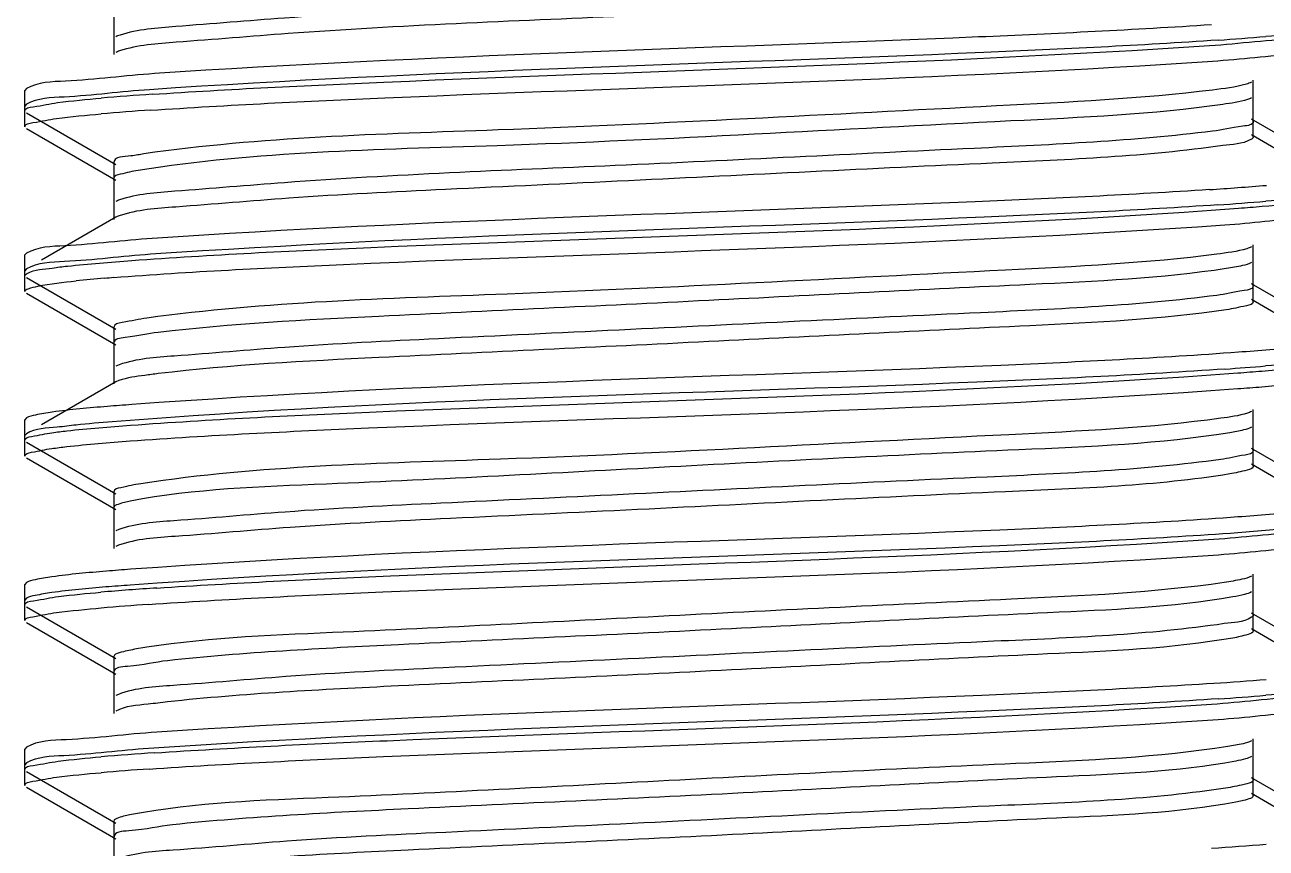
# Model space of a CAD drawing. Extents: x -409572 to -157272, y 600795 to 878326.
# Drawn here: x -396937.7 to -396825.6, y 822330.3 to 822404.7 of the extents above; entities that cross this region are included whole.
import ezdxf

# ---------------------------------------------------------------- set-up
doc = ezdxf.new("R2010")
doc.units = 0
doc.header["$LTSCALE"] = 1000
doc.header["$MEASUREMENT"] = 0
doc.layers.get('0').update_dxf_attribs({"linetype": 'CONTINUOUS'})

msp = doc.modelspace()

# ---------------------------------------------------------------- linework, layer by layer
at = {"linetype": 'CONTINUOUS'}
for p, q in [((-396929.69, 822407.16), (-396929.69, 822403.44)), ((-396929.69, 822405.74), (-396929.69, 822402.02)), ((-396937.6, 822398.95), (-396937.74, 822398.79)), ((-396826.73, 822396), (-396826.73, 822399.72)), ((-396937.74, 822396.93), (-396937.74, 822398.79)), ((-396937.74, 822396.93), (-396937.74, 822398.79)), ((-396826.73, 822394.57), (-396826.73, 822398.3)), ((-396937.6, 822397.53), (-396937.74, 822397.37)), ((-396937.74, 822395.5), (-396937.74, 822397.37)), ((-396937.74, 822395.5), (-396937.74, 822397.37)), ((-396937.6, 822396.77), (-396929.52, 822392.09)), ((-396818.82, 822391.51), (-396826.9, 822396.19)), ((-396937.6, 822395.34), (-396929.52, 822390.67)), ((-396818.82, 822390.09), (-396826.9, 822394.76)), ((-396929.69, 822392.28), (-396929.69, 822388.56)), ((-396929.69, 822390.85), (-396929.69, 822387.13)), ((-396929.52, 822387.32), (-396936.24, 822383.43)), ((-396826.73, 822381.12), (-396826.73, 822384.84)), ((-396937.6, 822384.07), (-396937.74, 822383.91)), ((-396937.74, 822382.05), (-396937.74, 822383.91)), ((-396937.74, 822382.05), (-396937.74, 822383.91)), ((-396826.73, 822379.69), (-396826.73, 822383.41)), ((-396937.6, 822382.65), (-396937.74, 822382.48)), ((-396937.74, 822380.62), (-396937.74, 822382.48)), ((-396937.74, 822380.62), (-396937.74, 822382.48)), ((-396937.6, 822381.88), (-396929.52, 822377.21)), ((-396818.82, 822376.63), (-396826.9, 822381.3)), ((-396937.6, 822380.46), (-396929.52, 822375.78)), ((-396818.82, 822375.2), (-396826.9, 822379.88)), ((-396929.69, 822377.4), (-396929.69, 822373.67)), ((-396929.69, 822375.97), (-396929.69, 822372.25)), ((-396929.23, 822373.99), (-396929.52, 822373.86)), ((-396929.52, 822372.44), (-396936.24, 822368.55)), ((-396929.24, 822372.56), (-396929.52, 822372.44)), ((-396826.73, 822366.23), (-396826.73, 822369.95)), ((-396937.6, 822369.19), (-396937.74, 822369.02)), ((-396937.74, 822367.16), (-396937.74, 822369.02)), ((-396937.74, 822367.16), (-396937.74, 822369.02)), ((-396937.6, 822367.76), (-396937.74, 822367.6)), ((-396937.74, 822365.74), (-396937.74, 822367.6)), ((-396937.74, 822365.74), (-396937.74, 822367.6)), ((-396826.73, 822364.81), (-396826.73, 822368.53)), ((-396937.6, 822367), (-396929.52, 822362.32)), ((-396818.82, 822361.74), (-396826.9, 822366.42)), ((-396937.6, 822365.58), (-396929.52, 822360.9)), ((-396818.82, 822360.32), (-396826.9, 822365)), ((-396929.69, 822362.51), (-396929.69, 822358.79)), ((-396929.69, 822361.09), (-396929.69, 822357.37)), ((-396929.26, 822359.09), (-396929.52, 822358.98)), ((-396929.27, 822357.67), (-396929.52, 822357.56)), ((-396937.6, 822354.3), (-396937.74, 822354.14)), ((-396937.74, 822352.28), (-396937.74, 822354.14)), ((-396937.74, 822352.28), (-396937.74, 822354.14)), ((-396826.73, 822351.35), (-396826.73, 822355.07)), ((-396826.73, 822349.93), (-396826.73, 822353.65)), ((-396937.6, 822352.88), (-396937.74, 822352.72)), ((-396937.74, 822350.86), (-396937.74, 822352.72)), ((-396937.74, 822350.86), (-396937.74, 822352.72)), ((-396937.6, 822352.12), (-396929.52, 822347.44)), ((-396937.6, 822350.69), (-396929.52, 822346.02)), ((-396818.82, 822346.86), (-396826.9, 822351.54)), ((-396818.82, 822345.44), (-396826.9, 822350.11)), ((-396929.69, 822347.63), (-396929.69, 822343.91)), ((-396929.69, 822346.2), (-396929.69, 822342.48)), ((-396929.29, 822344.2), (-396929.52, 822344.1)), ((-396826.73, 822336.47), (-396826.73, 822340.19)), ((-396937.6, 822339.42), (-396937.74, 822339.26)), ((-396937.74, 822337.4), (-396937.74, 822339.26)), ((-396937.74, 822337.4), (-396937.74, 822339.26)), ((-396826.73, 822335.04), (-396826.73, 822338.76)), ((-396937.6, 822338), (-396937.74, 822337.83)), ((-396937.74, 822335.97), (-396937.74, 822337.83)), ((-396937.74, 822335.97), (-396937.74, 822337.83)), ((-396937.6, 822337.23), (-396929.52, 822332.56)), ((-396818.82, 822331.98), (-396826.9, 822336.66)), ((-396937.6, 822335.81), (-396929.52, 822331.13)), ((-396818.82, 822330.55), (-396826.9, 822335.23)), ((-396929.69, 822332.75), (-396929.69, 822329.03)), ((-396929.69, 822331.32), (-396929.69, 822327.6))]:
    msp.add_line(p, q, dxfattribs=at)
for centre, radius, start, end in [((-396847.03, 822658.8), 256.04, 273.8316, 274.8033), ((-396909.01, 822138.08), 260.92, 93.783, 94.8009), ((-396909.25, 822139.78), 257.79, 93.8102, 94.8059), ((-396848.06, 822658.39), 269.13, 273.6995, 274.7995), ((-396847.05, 822644.19), 256.32, 273.8286, 274.8033), ((-396919.58, 822248.55), 133.7, 94.7007, 95.8096), ((-396913.55, 822177.92), 204.58, 94.5302, 94.7613), ((-396846.19, 822618.57), 245.55, 273.9474, 274.8034), ((-396908.47, 822086.7), 267.67, 93.7148, 94.7991), ((-396909.47, 822097.82), 255.08, 93.8414, 94.804), ((-396847.55, 822607.33), 262.7, 273.7644, 274.8009), ((-396846.97, 822598.53), 255.31, 273.8394, 274.8035), ((-396908.73, 822075.06), 264.42, 93.7475, 94.7999), ((-396909.4, 822082.04), 255.98, 93.8303, 94.8051), ((-396847.81, 822595.69), 265.96, 273.7314, 274.8001)]:
    msp.add_arc(centre, radius, start, end, dxfattribs=at)
for points, knots in [([(-396830.81, 822409.93), (-396838.03, 822409.08), (-396856.04, 822408.25), (-396883.85, 822406.84), (-396907.76, 822405.91), (-396922.49, 822404.66), (-396927.52, 822404.3), (-396929.14, 822403.79)], [0, 0, 0, 0, 0.22136, 0.548301, 0.848284, 0.948292, 1, 1, 1, 1]), ([(-396829.84, 822408.63), (-396836.82, 822407.69), (-396854.78, 822406.92), (-396882.79, 822405.44), (-396907.25, 822404.53), (-396922.37, 822403.24), (-396927.54, 822402.89), (-396929.18, 822402.35)], [0, 0, 0, 0, 0.212334, 0.540585, 0.846069, 0.947955, 1, 1, 1, 1]), ([(-396830.51, 822404.71), (-396837.52, 822404.25), (-396869.36, 822402.72), (-396901.23, 822401.96), (-396926.02, 822400.3)], [0, 0, 0, 0, 0.220591, 1, 1, 1, 1]), ([(-396929.14, 822403.79), (-396929.21, 822403.76), (-396929.34, 822403.72), (-396929.47, 822403.66), (-396929.52, 822403.63)], [0, 0, 0, 0, 0.562023, 1, 1, 1, 1]), ([(-396830.7, 822402.84), (-396827.94, 822403.02), (-396824.09, 822403.55), (-396819.89, 822403.59), (-396818.82, 822404.21)], [0, 0, 0, 0, 0.691489, 1, 1, 1, 1]), ([(-396929.18, 822402.35), (-396929.24, 822402.33), (-396929.36, 822402.29), (-396929.47, 822402.23), (-396929.52, 822402.2)], [0, 0, 0, 0, 0.558344, 1, 1, 1, 1]), ([(-396829.92, 822403.33), (-396836.96, 822402.85), (-396869.16, 822401.3), (-396901.39, 822400.55), (-396926.49, 822398.85)], [0, 0, 0, 0, 0.219185, 1, 1, 1, 1]), ([(-396926.22, 822398.43), (-396919.26, 822398.9), (-396887.42, 822400.43), (-396855.54, 822401.2), (-396830.7, 822402.84)], [0, 0, 0, 0, 0.218984, 1, 1, 1, 1]), ([(-396829.93, 822401.47), (-396827.36, 822401.64), (-396823.75, 822402.14), (-396819.82, 822402.21), (-396818.82, 822402.78)], [0, 0, 0, 0, 0.690321, 1, 1, 1, 1]), ([(-396926.38, 822396.99), (-396919.33, 822397.47), (-396887.18, 822399.02), (-396854.99, 822399.76), (-396829.93, 822401.47)], [0, 0, 0, 0, 0.21965, 1, 1, 1, 1]), ([(-396926.02, 822400.3), (-396928.7, 822400.12), (-396932.46, 822399.6), (-396936.56, 822399.55), (-396937.6, 822398.95)], [0, 0, 0, 0, 0.691053, 1, 1, 1, 1]), ([(-396826.9, 822399.53), (-396827.04, 822399.45), (-396828.19, 822399.08), (-396829.38, 822398.95), (-396830.41, 822398.82)], [0, 0, 0, 0, 0.135508, 1, 1, 1, 1]), ([(-396926.49, 822398.85), (-396929.06, 822398.67), (-396932.67, 822398.17), (-396936.6, 822398.1), (-396937.6, 822397.53)], [0, 0, 0, 0, 0.690337, 1, 1, 1, 1]), ([(-396830.41, 822398.82), (-396836.89, 822398.02), (-396858.45, 822396.99), (-396890.6, 822395.16), (-396916.4, 822394.57), (-396926.98, 822393.05)], [0, 0, 0, 0, 0.20233, 0.668453, 1, 1, 1, 1]), ([(-396826.9, 822398.11), (-396827.01, 822398.04), (-396827.85, 822397.74), (-396828.74, 822397.62), (-396829.49, 822397.52)], [0, 0, 0, 0, 0.144146, 1, 1, 1, 1]), ([(-396937.74, 822396.93), (-396937.74, 822397.21), (-396936.26, 822397.38), (-396935.52, 822397.58), (-396934.78, 822397.68)], [0, 0, 0, 0, 0.271038, 1, 1, 1, 1]), ([(-396829.49, 822397.52), (-396835.83, 822396.61), (-396857.75, 822395.66), (-396890.35, 822393.64), (-396916.79, 822393.26), (-396927.5, 822391.55)], [0, 0, 0, 0, 0.19563, 0.668751, 1, 1, 1, 1]), ([(-396937.74, 822395.5), (-396937.74, 822395.77), (-396936.32, 822395.95), (-396935.6, 822396.15), (-396934.88, 822396.24)], [0, 0, 0, 0, 0.271539, 1, 1, 1, 1]), ([(-396826.73, 822396), (-396826.73, 822395.65), (-396828.58, 822395.47), (-396829.49, 822395.21), (-396830.41, 822395.1)], [0, 0, 0, 0, 0.270556, 1, 1, 1, 1]), ([(-396830.41, 822395.1), (-396837.56, 822394.21), (-396855.6, 822393.4), (-396883.53, 822391.96), (-396907.68, 822391.05), (-396922.53, 822389.77), (-396927.59, 822389.42), (-396929.19, 822388.89)], [0, 0, 0, 0, 0.21834, 0.54638, 0.848471, 0.948812, 1, 1, 1, 1]), ([(-396826.73, 822394.57), (-396826.73, 822394.49), (-396827.71, 822393.86), (-396828.62, 822393.92), (-396829.49, 822393.8)], [0, 0, 0, 0, 0.089983, 1, 1, 1, 1]), ([(-396829.49, 822393.8), (-396836.39, 822392.81), (-396854.34, 822392.07), (-396877.74, 822390.87), (-396898.93, 822389.87), (-396912.6, 822389.21), (-396922.38, 822388.34), (-396927.58, 822388.01), (-396929.21, 822387.45)], [0, 0, 0, 0, 0.208967, 0.538107, 0.703891, 0.84582, 0.948226, 1, 1, 1, 1]), ([(-396926.98, 822393.05), (-396927.37, 822392.99), (-396928.14, 822392.78), (-396929.68, 822392.82), (-396929.69, 822392.28)], [0, 0, 0, 0, 0.421799, 1, 1, 1, 1]), ([(-396927.5, 822391.55), (-396928.05, 822391.46), (-396928.64, 822391.32), (-396929.69, 822391.07), (-396929.69, 822390.85)], [0, 0, 0, 0, 0.719897, 1, 1, 1, 1]), ([(-396929.19, 822388.89), (-396929.25, 822388.86), (-396929.37, 822388.82), (-396929.48, 822388.77), (-396929.52, 822388.75)], [0, 0, 0, 0, 0.556917, 1, 1, 1, 1]), ([(-396830.7, 822389.82), (-396837.74, 822389.35), (-396869.59, 822387.83), (-396901.47, 822387.07), (-396926.22, 822385.4)], [0, 0, 0, 0, 0.221599, 1, 1, 1, 1]), ([(-396928.08, 822383.41), (-396920.88, 822383.94), (-396887.55, 822385.56), (-396854.16, 822386.21), (-396828.08, 822388.14)], [0, 0, 0, 0, 0.216246, 1, 1, 1, 1]), ([(-396829.93, 822388.44), (-396836.97, 822387.96), (-396869.12, 822386.42), (-396901.31, 822385.67), (-396926.38, 822383.97)], [0, 0, 0, 0, 0.219069, 1, 1, 1, 1]), ([(-396829.29, 822386.63), (-396826.87, 822386.8), (-396823.47, 822387.27), (-396819.77, 822387.36), (-396818.82, 822387.9)], [0, 0, 0, 0, 0.689207, 1, 1, 1, 1]), ([(-396828.08, 822388.14), (-396827.36, 822388.19), (-396825.02, 822388.38), (-396822.68, 822388.58), (-396821.08, 822388.81)], [0, 0, 0, 0, 0.307531, 1, 1, 1, 1]), ([(-396929.71, 822381.87), (-396922.8, 822382.41), (-396889.33, 822384.07), (-396855.81, 822384.78), (-396829.29, 822386.63)], [0, 0, 0, 0, 0.20676, 1, 1, 1, 1]), ([(-396929.21, 822387.45), (-396929.27, 822387.43), (-396929.38, 822387.39), (-396929.48, 822387.35), (-396929.52, 822387.32)], [0, 0, 0, 0, 0.55453, 1, 1, 1, 1]), ([(-396926.22, 822385.4), (-396928.86, 822385.23), (-396932.55, 822384.72), (-396936.57, 822384.66), (-396937.6, 822384.07)], [0, 0, 0, 0, 0.69074, 1, 1, 1, 1]), ([(-396826.9, 822384.65), (-396827.03, 822384.57), (-396828.05, 822384.23), (-396829.12, 822384.1), (-396830.04, 822383.98)], [0, 0, 0, 0, 0.138663, 1, 1, 1, 1]), ([(-396926.38, 822383.97), (-396928.98, 822383.79), (-396932.62, 822383.29), (-396936.59, 822383.23), (-396937.6, 822382.65)], [0, 0, 0, 0, 0.690525, 1, 1, 1, 1]), ([(-396935.26, 822382.73), (-396934.81, 822382.8), (-396932.42, 822383.08), (-396930.02, 822383.27), (-396928.08, 822383.41)], [0, 0, 0, 0, 0.191579, 1, 1, 1, 1]), ([(-396830.04, 822383.98), (-396836.37, 822383.16), (-396857.79, 822382.15), (-396889.98, 822380.33), (-396915.95, 822379.69), (-396926.73, 822378.2)], [0, 0, 0, 0, 0.197662, 0.663013, 1, 1, 1, 1]), ([(-396826.9, 822383.22), (-396827.14, 822383.08), (-396827.92, 822382.89), (-396828.68, 822382.76), (-396829.17, 822382.68)], [0, 0, 0, 0, 0.362852, 1, 1, 1, 1]), ([(-396937.74, 822382.05), (-396937.74, 822382.12), (-396936.86, 822382.68), (-396936.05, 822382.62), (-396935.26, 822382.73)], [0, 0, 0, 0, 0.088851, 1, 1, 1, 1]), ([(-396829.17, 822382.68), (-396835.04, 822381.79), (-396850.69, 822381.08), (-396876.2, 822379.76), (-396902.46, 822378.53), (-396919.07, 822377.7), (-396925.68, 822376.91)], [0, 0, 0, 0, 0.184318, 0.484662, 0.793435, 1, 1, 1, 1]), ([(-396937.74, 822380.62), (-396937.74, 822380.75), (-396937.21, 822380.95), (-396936.87, 822381.03), (-396936.57, 822381.09)], [0, 0, 0, 0, 0.292788, 1, 1, 1, 1]), ([(-396826.73, 822381.12), (-396826.73, 822380.8), (-396828.38, 822380.6), (-396829.21, 822380.37), (-396830.04, 822380.26)], [0, 0, 0, 0, 0.27224, 1, 1, 1, 1]), ([(-396830.04, 822380.26), (-396837.11, 822379.34), (-396855.15, 822378.54), (-396878.59, 822377.38), (-396899.55, 822376.38), (-396912.98, 822375.73), (-396922.55, 822374.87), (-396927.64, 822374.54), (-396929.23, 822373.99)], [0, 0, 0, 0, 0.21516, 0.544196, 0.7084, 0.848448, 0.949211, 1, 1, 1, 1]), ([(-396829.17, 822378.96), (-396835.04, 822378.07), (-396850.69, 822377.36), (-396876.2, 822376.04), (-396902.46, 822374.81), (-396919.07, 822373.98), (-396925.68, 822373.19)], [0, 0, 0, 0, 0.184318, 0.484662, 0.793435, 1, 1, 1, 1]), ([(-396826.73, 822379.69), (-396826.74, 822379.45), (-396827.91, 822379.21), (-396828.56, 822379.05), (-396829.17, 822378.96)], [0, 0, 0, 0, 0.27791, 1, 1, 1, 1]), ([(-396926.73, 822378.2), (-396927.47, 822378.1), (-396928.23, 822377.9), (-396929.69, 822377.68), (-396929.69, 822377.4)], [0, 0, 0, 0, 0.72583, 1, 1, 1, 1]), ([(-396925.68, 822376.91), (-396926.68, 822376.79), (-396927.66, 822376.51), (-396929.69, 822376.34), (-396929.69, 822375.97)], [0, 0, 0, 0, 0.729301, 1, 1, 1, 1]), ([(-396821.08, 822375.79), (-396821.52, 822375.73), (-396823.85, 822375.44), (-396826.19, 822375.25), (-396828.08, 822375.12)], [0, 0, 0, 0, 0.1913, 1, 1, 1, 1]), ([(-396828.08, 822375.12), (-396835.22, 822374.59), (-396868.56, 822372.96), (-396901.94, 822372.3), (-396928.08, 822370.39)], [0, 0, 0, 0, 0.214632, 1, 1, 1, 1]), ([(-396829.29, 822373.6), (-396836.76, 822373.08), (-396870.28, 822371.46), (-396903.86, 822370.91), (-396929.85, 822368.83)], [0, 0, 0, 0, 0.22323, 1, 1, 1, 1]), ([(-396925.68, 822373.19), (-396926.09, 822373.14), (-396927.28, 822372.98), (-396928.49, 822372.82), (-396929.24, 822372.56)], [0, 0, 0, 0, 0.338076, 1, 1, 1, 1]), ([(-396928.18, 822368.52), (-396921, 822369.05), (-396887.64, 822370.68), (-396854.24, 822371.33), (-396828.12, 822373.25)], [0, 0, 0, 0, 0.215731, 1, 1, 1, 1]), ([(-396828.12, 822373.25), (-396827.4, 822373.31), (-396825.05, 822373.49), (-396822.7, 822373.7), (-396821.09, 822373.93)], [0, 0, 0, 0, 0.307513, 1, 1, 1, 1]), ([(-396828.13, 822371.83), (-396827.41, 822371.88), (-396825.06, 822372.06), (-396822.71, 822372.28), (-396821.09, 822372.5)], [0, 0, 0, 0, 0.307506, 1, 1, 1, 1]), ([(-396928.23, 822367.1), (-396921.06, 822367.62), (-396887.69, 822369.25), (-396854.27, 822369.9), (-396828.13, 822371.83)], [0, 0, 0, 0, 0.215475, 1, 1, 1, 1]), ([(-396928.08, 822370.39), (-396928.81, 822370.34), (-396931.21, 822370.15), (-396933.61, 822369.94), (-396935.26, 822369.71)], [0, 0, 0, 0, 0.307205, 1, 1, 1, 1]), ([(-396826.9, 822369.77), (-396827.01, 822369.7), (-396827.92, 822369.38), (-396828.87, 822369.26), (-396829.68, 822369.15)], [0, 0, 0, 0, 0.142097, 1, 1, 1, 1]), ([(-396935.26, 822369.71), (-396935.77, 822369.64), (-396936.55, 822369.5), (-396937.35, 822369.33), (-396937.6, 822369.19)], [0, 0, 0, 0, 0.644174, 1, 1, 1, 1]), ([(-396829.68, 822369.15), (-396836.02, 822368.27), (-396857.78, 822367.3), (-396890.24, 822365.35), (-396916.52, 822364.87), (-396927.26, 822363.24)], [0, 0, 0, 0, 0.196452, 0.666888, 1, 1, 1, 1]), ([(-396937.74, 822367.16), (-396937.74, 822367.4), (-396936.54, 822367.6), (-396935.91, 822367.76), (-396935.29, 822367.84)], [0, 0, 0, 0, 0.274232, 1, 1, 1, 1]), ([(-396933.11, 822368.54), (-396933.68, 822368.48), (-396935.16, 822368.26), (-396936.78, 822368.24), (-396937.6, 822367.76)], [0, 0, 0, 0, 0.375236, 1, 1, 1, 1]), ([(-396935.29, 822367.84), (-396934.84, 822367.91), (-396932.48, 822368.2), (-396930.1, 822368.38), (-396928.18, 822368.52)], [0, 0, 0, 0, 0.191511, 1, 1, 1, 1]), ([(-396828.86, 822367.85), (-396835.16, 822366.83), (-396852.09, 822366.16), (-396879.29, 822364.79), (-396906.02, 822363.29), (-396922.38, 822362.78), (-396928.21, 822361.66)], [0, 0, 0, 0, 0.192134, 0.50924, 0.821185, 1, 1, 1, 1]), ([(-396826.9, 822368.34), (-396827.11, 822368.22), (-396827.78, 822368.04), (-396828.44, 822367.91), (-396828.86, 822367.85)], [0, 0, 0, 0, 0.368601, 1, 1, 1, 1]), ([(-396937.74, 822365.74), (-396937.74, 822365.97), (-396936.55, 822366.17), (-396935.92, 822366.33), (-396935.31, 822366.42)], [0, 0, 0, 0, 0.274372, 1, 1, 1, 1]), ([(-396935.31, 822366.42), (-396934.86, 822366.48), (-396932.51, 822366.77), (-396930.15, 822366.96), (-396928.23, 822367.1)], [0, 0, 0, 0, 0.191416, 1, 1, 1, 1]), ([(-396829.68, 822365.43), (-396836.66, 822364.46), (-396854.71, 822363.7), (-396878.2, 822362.52), (-396899.34, 822361.51), (-396912.92, 822360.86), (-396922.56, 822359.97), (-396927.68, 822359.66), (-396929.26, 822359.09)], [0, 0, 0, 0, 0.211837, 0.541782, 0.707159, 0.848243, 0.949504, 1, 1, 1, 1]), ([(-396826.73, 822366.23), (-396826.73, 822365.95), (-396828.19, 822365.73), (-396828.94, 822365.53), (-396829.68, 822365.43)], [0, 0, 0, 0, 0.274197, 1, 1, 1, 1]), ([(-396826.73, 822364.81), (-396826.74, 822364.6), (-396827.75, 822364.35), (-396828.33, 822364.21), (-396828.86, 822364.12)], [0, 0, 0, 0, 0.28085, 1, 1, 1, 1]), ([(-396927.26, 822363.24), (-396927.87, 822363.15), (-396928.51, 822362.99), (-396929.69, 822362.75), (-396929.69, 822362.51)], [0, 0, 0, 0, 0.722107, 1, 1, 1, 1]), ([(-396828.86, 822364.12), (-396835.55, 822363.04), (-396853.46, 822362.4), (-396876.92, 822361.14), (-396898.46, 822360.13), (-396912.43, 822359.47), (-396922.36, 822358.56), (-396927.65, 822358.26), (-396929.27, 822357.67)], [0, 0, 0, 0, 0.201859, 0.53258, 0.70075, 0.844896, 0.948529, 1, 1, 1, 1]), ([(-396928.21, 822361.66), (-396928.58, 822361.58), (-396929.01, 822361.49), (-396929.69, 822361.24), (-396929.69, 822361.09)], [0, 0, 0, 0, 0.710182, 1, 1, 1, 1]), ([(-396821.09, 822360.91), (-396821.53, 822360.84), (-396823.87, 822360.56), (-396826.22, 822360.37), (-396828.12, 822360.23)], [0, 0, 0, 0, 0.191312, 1, 1, 1, 1]), ([(-396828.12, 822360.23), (-396835.28, 822359.7), (-396868.63, 822358.08), (-396902.04, 822357.41), (-396928.18, 822355.5)], [0, 0, 0, 0, 0.214988, 1, 1, 1, 1]), ([(-396828.13, 822358.8), (-396835.3, 822358.28), (-396868.67, 822356.65), (-396902.09, 822355.99), (-396928.23, 822354.07)], [0, 0, 0, 0, 0.215162, 1, 1, 1, 1]), ([(-396830.31, 822358.22), (-396827.65, 822358.39), (-396823.92, 822358.91), (-396819.85, 822358.96), (-396818.82, 822359.56)], [0, 0, 0, 0, 0.690898, 1, 1, 1, 1]), ([(-396821.09, 822359.48), (-396821.54, 822359.42), (-396823.88, 822359.13), (-396826.23, 822358.94), (-396828.13, 822358.8)], [0, 0, 0, 0, 0.191316, 1, 1, 1, 1]), ([(-396925.82, 822353.81), (-396918.79, 822354.27), (-396886.95, 822355.8), (-396855.08, 822356.56), (-396830.31, 822358.22)], [0, 0, 0, 0, 0.221083, 1, 1, 1, 1]), ([(-396829.87, 822356.82), (-396827.32, 822357), (-396823.73, 822357.49), (-396819.82, 822357.56), (-396818.82, 822358.13)], [0, 0, 0, 0, 0.690221, 1, 1, 1, 1]), ([(-396926.56, 822352.33), (-396919.51, 822352.81), (-396887.28, 822354.37), (-396855.01, 822355.11), (-396829.87, 822356.82)], [0, 0, 0, 0, 0.219074, 1, 1, 1, 1]), ([(-396928.18, 822355.5), (-396928.91, 822355.45), (-396931.29, 822355.26), (-396933.66, 822355.05), (-396935.29, 822354.82)], [0, 0, 0, 0, 0.307292, 1, 1, 1, 1]), ([(-396935.29, 822354.82), (-396935.8, 822354.75), (-396936.57, 822354.62), (-396937.36, 822354.44), (-396937.6, 822354.3)], [0, 0, 0, 0, 0.643682, 1, 1, 1, 1]), ([(-396928.23, 822354.07), (-396928.96, 822354.02), (-396931.32, 822353.84), (-396933.69, 822353.62), (-396935.31, 822353.4)], [0, 0, 0, 0, 0.307396, 1, 1, 1, 1]), ([(-396829.35, 822354.31), (-396835.72, 822353.38), (-396852.5, 822352.64), (-396879.36, 822351.32), (-396905.75, 822349.9), (-396921.93, 822349.29), (-396927.84, 822348.27)], [0, 0, 0, 0, 0.195819, 0.509469, 0.817855, 1, 1, 1, 1]), ([(-396826.9, 822354.88), (-396827.16, 822354.73), (-396828, 822354.54), (-396828.82, 822354.39), (-396829.35, 822354.31)], [0, 0, 0, 0, 0.359937, 1, 1, 1, 1]), ([(-396937.74, 822352.28), (-396937.74, 822352.57), (-396936.22, 822352.73), (-396935.46, 822352.94), (-396934.69, 822353.04)], [0, 0, 0, 0, 0.270597, 1, 1, 1, 1]), ([(-396935.31, 822353.4), (-396935.81, 822353.32), (-396936.58, 822353.19), (-396937.36, 822353.02), (-396937.6, 822352.88)], [0, 0, 0, 0, 0.64337, 1, 1, 1, 1]), ([(-396828.58, 822353.01), (-396834.1, 822352.05), (-396849.27, 822351.44), (-396874.38, 822350.05), (-396900.91, 822348.86), (-396917.91, 822347.99), (-396924.84, 822347.24)], [0, 0, 0, 0, 0.17416, 0.470646, 0.783277, 1, 1, 1, 1]), ([(-396826.9, 822353.46), (-396827.09, 822353.35), (-396827.65, 822353.19), (-396828.22, 822353.07), (-396828.58, 822353.01)], [0, 0, 0, 0, 0.37501, 1, 1, 1, 1]), ([(-396937.74, 822350.86), (-396937.74, 822351.12), (-396936.32, 822351.3), (-396935.61, 822351.5), (-396934.89, 822351.59)], [0, 0, 0, 0, 0.271622, 1, 1, 1, 1]), ([(-396826.73, 822351.35), (-396826.73, 822351.27), (-396827.64, 822350.66), (-396828.52, 822350.71), (-396829.35, 822350.59)], [0, 0, 0, 0, 0.091227, 1, 1, 1, 1]), ([(-396829.35, 822350.59), (-396836.23, 822349.58), (-396854.27, 822348.86), (-396877.79, 822347.65), (-396899.11, 822346.64), (-396912.83, 822345.99), (-396922.55, 822345.08), (-396927.72, 822344.79), (-396929.29, 822344.2)], [0, 0, 0, 0, 0.20838, 0.539161, 0.705719, 0.84788, 0.949708, 1, 1, 1, 1]), ([(-396826.73, 822349.93), (-396826.74, 822349.74), (-396827.6, 822349.49), (-396828.11, 822349.37), (-396828.58, 822349.29)], [0, 0, 0, 0, 0.284357, 1, 1, 1, 1]), ([(-396828.58, 822349.29), (-396834.1, 822348.33), (-396849.27, 822347.72), (-396874.38, 822346.33), (-396900.91, 822345.13), (-396917.91, 822344.27), (-396924.84, 822343.52)], [0, 0, 0, 0, 0.17416, 0.470646, 0.783277, 1, 1, 1, 1]), ([(-396927.84, 822348.27), (-396928.3, 822348.18), (-396928.82, 822348.06), (-396929.69, 822347.82), (-396929.69, 822347.63)], [0, 0, 0, 0, 0.715949, 1, 1, 1, 1]), ([(-396924.84, 822347.24), (-396926.05, 822347.11), (-396927.21, 822346.75), (-396929.69, 822346.65), (-396929.69, 822346.2)], [0, 0, 0, 0, 0.732984, 1, 1, 1, 1]), ([(-396830.31, 822345.19), (-396837.29, 822344.73), (-396869.12, 822343.2), (-396901, 822342.43), (-396925.82, 822340.78)], [0, 0, 0, 0, 0.21953, 1, 1, 1, 1]), ([(-396830.5, 822343.32), (-396827.8, 822343.5), (-396824.01, 822344.02), (-396819.87, 822344.07), (-396818.82, 822344.68)], [0, 0, 0, 0, 0.691198, 1, 1, 1, 1]), ([(-396924.84, 822343.52), (-396925.43, 822343.46), (-396926.98, 822343.22), (-396928.66, 822343.17), (-396929.52, 822342.67)], [0, 0, 0, 0, 0.372158, 1, 1, 1, 1]), ([(-396829.87, 822343.8), (-396836.93, 822343.32), (-396869.15, 822341.76), (-396901.42, 822341.02), (-396926.56, 822339.31)], [0, 0, 0, 0, 0.21912, 1, 1, 1, 1]), ([(-396926.01, 822338.91), (-396919.02, 822339.38), (-396887.18, 822340.9), (-396855.31, 822341.67), (-396830.5, 822343.32)], [0, 0, 0, 0, 0.220054, 1, 1, 1, 1]), ([(-396829.92, 822341.93), (-396827.35, 822342.11), (-396823.75, 822342.61), (-396819.82, 822342.68), (-396818.82, 822343.25)], [0, 0, 0, 0, 0.690292, 1, 1, 1, 1]), ([(-396926.5, 822337.45), (-396919.45, 822337.93), (-396887.25, 822339.48), (-396855.02, 822340.23), (-396829.92, 822341.93)], [0, 0, 0, 0, 0.219245, 1, 1, 1, 1]), ([(-396925.82, 822340.78), (-396928.55, 822340.6), (-396932.37, 822340.07), (-396936.54, 822340.03), (-396937.6, 822339.42)], [0, 0, 0, 0, 0.69136, 1, 1, 1, 1]), ([(-396829.03, 822339.48), (-396835.36, 822338.49), (-396852.26, 822337.79), (-396879.36, 822336.45), (-396905.97, 822334.96), (-396922.26, 822334.43), (-396928.1, 822333.33)], [0, 0, 0, 0, 0.193633, 0.509715, 0.820379, 1, 1, 1, 1]), ([(-396826.9, 822340), (-396827.13, 822339.87), (-396827.86, 822339.68), (-396828.57, 822339.55), (-396829.03, 822339.48)], [0, 0, 0, 0, 0.365324, 1, 1, 1, 1]), ([(-396926.56, 822339.31), (-396929.11, 822339.13), (-396932.7, 822338.64), (-396936.6, 822338.57), (-396937.6, 822338)], [0, 0, 0, 0, 0.690221, 1, 1, 1, 1]), ([(-396826.9, 822338.57), (-396827.06, 822338.48), (-396827.54, 822338.33), (-396828.02, 822338.23), (-396828.31, 822338.17)], [0, 0, 0, 0, 0.382192, 1, 1, 1, 1]), ([(-396937.74, 822337.4), (-396937.74, 822337.68), (-396936.24, 822337.85), (-396935.49, 822338.06), (-396934.73, 822338.15)], [0, 0, 0, 0, 0.270794, 1, 1, 1, 1]), ([(-396828.31, 822338.17), (-396833.65, 822337.18), (-396848.58, 822336.62), (-396873.47, 822335.19), (-396900.12, 822334.02), (-396917.31, 822333.14), (-396924.39, 822332.41)], [0, 0, 0, 0, 0.169059, 0.463606, 0.77817, 1, 1, 1, 1]), ([(-396937.74, 822335.97), (-396937.74, 822336.24), (-396936.32, 822336.42), (-396935.61, 822336.62), (-396934.89, 822336.71)], [0, 0, 0, 0, 0.271623, 1, 1, 1, 1]), ([(-396826.73, 822336.47), (-396826.74, 822336.24), (-396827.84, 822336), (-396828.45, 822335.85), (-396829.03, 822335.76)], [0, 0, 0, 0, 0.279151, 1, 1, 1, 1]), ([(-396829.03, 822335.76), (-396835.81, 822334.7), (-396853.82, 822334.02), (-396877.37, 822332.78), (-396898.86, 822331.76), (-396912.74, 822331.12), (-396922.54, 822330.19), (-396927.75, 822329.91), (-396929.32, 822329.31)], [0, 0, 0, 0, 0.204799, 0.536352, 0.704101, 0.847377, 0.949834, 1, 1, 1, 1]), ([(-396826.73, 822335.04), (-396826.74, 822334.88), (-396827.46, 822334.63), (-396827.92, 822334.53), (-396828.31, 822334.45)], [0, 0, 0, 0, 0.288579, 1, 1, 1, 1]), ([(-396828.31, 822334.45), (-396833.65, 822333.46), (-396848.58, 822332.9), (-396873.47, 822331.47), (-396900.12, 822330.3), (-396917.31, 822329.42), (-396924.39, 822328.68)], [0, 0, 0, 0, 0.169059, 0.463606, 0.77817, 1, 1, 1, 1]), ([(-396928.1, 822333.33), (-396928.5, 822333.26), (-396928.96, 822333.16), (-396929.69, 822332.91), (-396929.69, 822332.75)], [0, 0, 0, 0, 0.711978, 1, 1, 1, 1]), ([(-396924.39, 822332.41), (-396925.72, 822332.27), (-396926.97, 822331.87), (-396929.69, 822331.8), (-396929.68, 822331.32)], [0, 0, 0, 0, 0.733874, 1, 1, 1, 1])]:
    msp.add_open_spline(points, degree=3, knots=knots, dxfattribs=at)
for points in [[(-396821.55, 822404.07), (-396822.89, 822403.89), (-396824.24, 822403.77), (-396825.59, 822403.65)], [(-396934.78, 822397.68), (-396933.47, 822397.85), (-396932.16, 822397.97), (-396930.84, 822398.08)], [(-396934.88, 822396.24), (-396933.54, 822396.42), (-396932.19, 822396.54), (-396930.85, 822396.66)], [(-396821.56, 822389.18), (-396822.9, 822389.01), (-396824.24, 822388.89), (-396825.59, 822388.77)], [(-396936.57, 822381.09), (-396935.43, 822381.32), (-396934.27, 822381.44), (-396933.11, 822381.56)], [(-396821.39, 822374.32), (-396822.8, 822374.13), (-396824.21, 822374), (-396825.63, 822373.88)], [(-396929.85, 822368.83), (-396930.93, 822368.75), (-396932.02, 822368.65), (-396933.11, 822368.54)], [(-396934.69, 822353.04), (-396933.42, 822353.2), (-396932.15, 822353.32), (-396930.87, 822353.43)], [(-396934.89, 822351.59), (-396933.54, 822351.77), (-396932.19, 822351.89), (-396930.83, 822352.01)], [(-396821.54, 822344.54), (-396822.89, 822344.36), (-396824.24, 822344.24), (-396825.59, 822344.12)], [(-396934.73, 822338.15), (-396933.44, 822338.32), (-396932.15, 822338.44), (-396930.86, 822338.55)], [(-396934.89, 822336.71), (-396933.55, 822336.88), (-396932.19, 822337.01), (-396930.84, 822337.12)]]:
    msp.add_open_spline(points, degree=3, dxfattribs=at)

doc.saveas('drawing.dxf')
